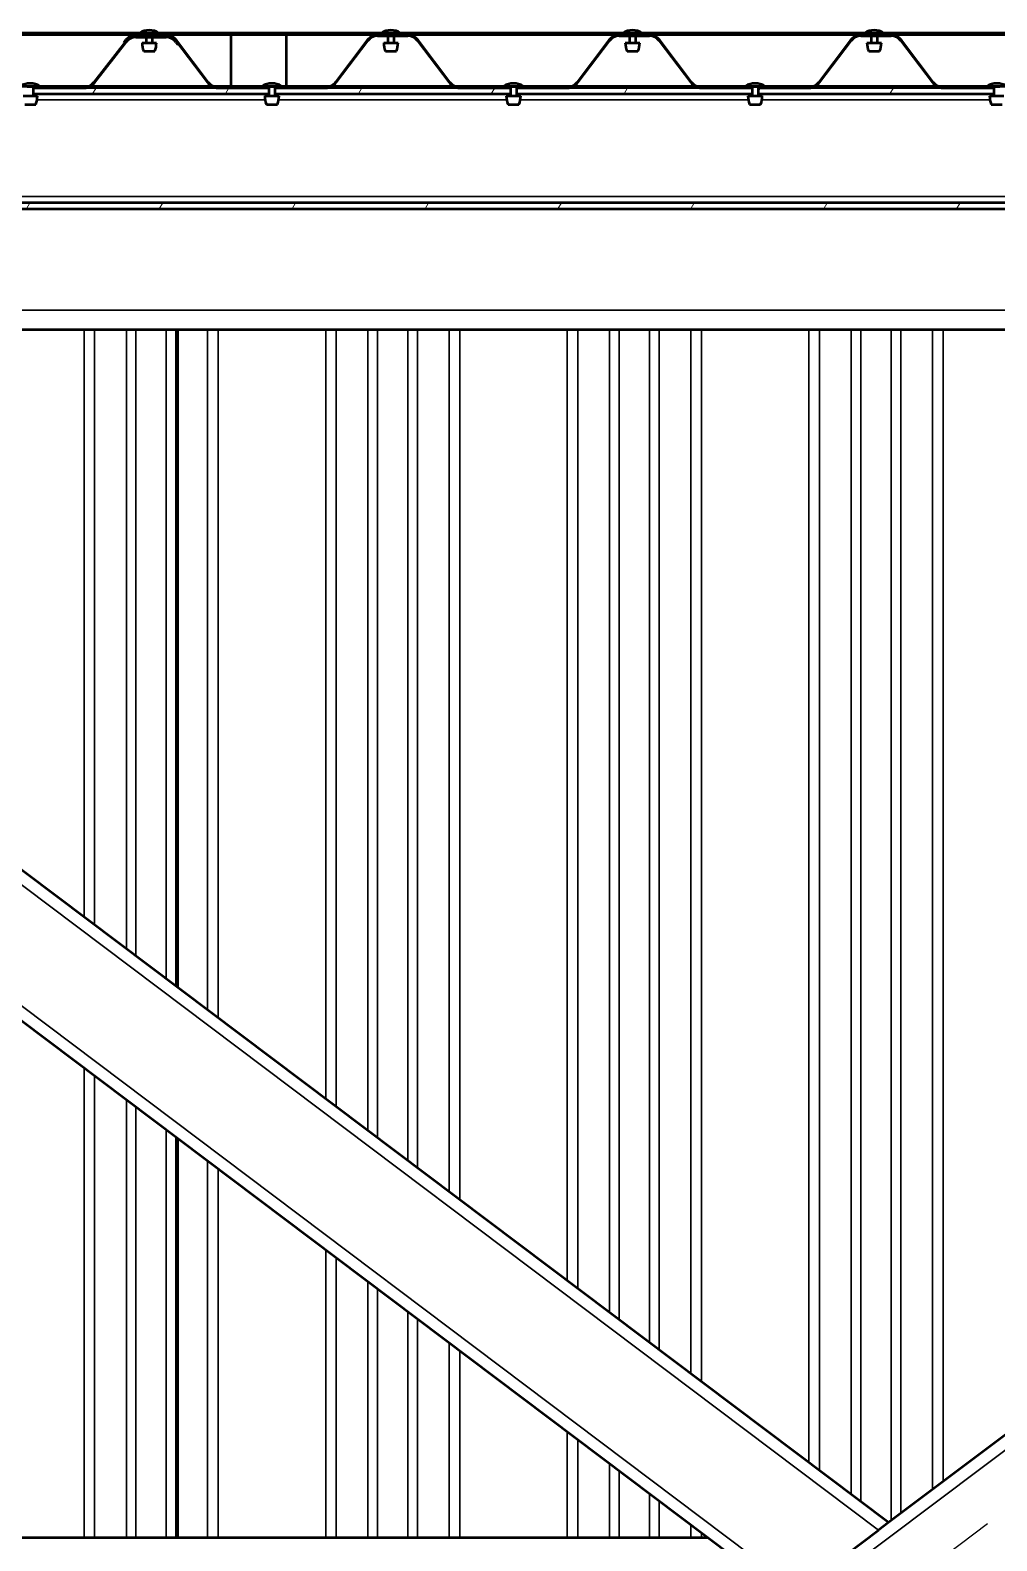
# Model space of a CAD drawing. Header units: millimetres. Extents: x 0 to 25230, y 0 to 17820.
# Drawn here: x 5358 to 6158, y 15410 to 16661 of the extents above; entities that cross this region are included whole.
import ezdxf

# ---------------------------------------------------------------- set-up
doc = ezdxf.new("R2010")
doc.units = ezdxf.units.MM
doc.header["$LTSCALE"] = 30
doc.linetypes.add('CHAIN', pattern=[0.7087, 0.4724, -0.0591, 0.1181, -0.0591])
for name, color, linetype, lineweight in [('Видимые тонкие (ГОСТ)', 7, 'Continuous', 35), ('Видимый контур (ГОСТ)', 7, 'Continuous', 50), ('Осевая линия (ГОСТ)', 7, 'Continuous', 25), ('Штриховка (ГОСТ)', 7, 'Continuous', 18)]:
    doc.layers.add(name, color=color, linetype=linetype, lineweight=lineweight)
pattern_1 = [(150.00025, (0, 0), (-47.62465, -82.4891), [])]
pattern_2 = [(60, (0, 0), (-82.4889, 47.62503), [])]

msp = doc.modelspace()

# ---------------------------------------------------------------- hatches: boundary and pattern name
at = {"layer": 'Штриховка (ГОСТ)'}
h = msp.add_hatch(dxfattribs=at)
h.set_pattern_fill('ANSI31', color=256, scale=762, angle=-14.9999778, style=0)
h.set_pattern_definition([(30, (0, 0), (-47.62503, 82.4889), [])])
edge = h.paths.add_edge_path()
edge.add_line((5359.9679, 16612.9985), (5402.2038, 16612.9985))
edge.add_ellipse((5402.2038, 16623.9985), major_axis=(11, 0), ratio=1, start_angle=270, end_angle=322.200989)
edge.add_line((5410.8956, 16617.2567), (5437.1675, 16651.1274))
edge.add_ellipse((5445.0692, 16644.9985), major_axis=(6.1289, 7.9017), ratio=1, start_angle=37.799011, end_angle=90, ccw=False)
edge.add_line((5445.0692, 16654.9985), (5470.1165, 16654.9985))
edge.add_ellipse((5470.1165, 16644.9985), major_axis=(10, 0), ratio=1, start_angle=36.3795424, end_angle=90, ccw=False)
edge.add_line((5478.1676, 16650.9298), (5479.6186, 16648.9602))
edge.add_line((5479.6186, 16648.9602), (5480.1289, 16649.3361))
edge.add_line((5480.1289, 16649.3361), (5480.1822, 16649.3754))
edge.add_line((5480.1822, 16649.3754), (5478.7312, 16651.345))
edge.add_ellipse((5470.1165, 16644.9985), major_axis=(-6.3465, 8.6146), ratio=1, start_angle=270, end_angle=279.9922097)
edge.add_ellipse((5470.1165, 16644.9985), major_axis=(-7.745, 7.3827), ratio=1, start_angle=270, end_angle=313.6282479)
edge.add_line((5470.1165, 16655.6985), (5445.0692, 16655.6985))
edge.add_ellipse((5445.0692, 16644.9985), major_axis=(-10.7, 0), ratio=1, start_angle=270, end_angle=313.5709783)
edge.add_ellipse((5445.0692, 16644.9985), major_axis=(-7.7524, -7.375), ratio=1, start_angle=270, end_angle=278.6300107)
edge.add_line((5436.6144, 16651.5564), (5435.4624, 16650.0711))
edge.add_line((5435.4624, 16650.0711), (5410.3425, 16617.6857))
edge.add_ellipse((5402.2038, 16623.9985), major_axis=(-6.3128, -8.1387), ratio=1, start_angle=37.799011, end_angle=90, ccw=False)
edge.add_line((5402.2038, 16613.6985), (5359.9742, 16613.6985))
edge.add_ellipse((5360.7679, 16613.5985), major_axis=(0, 0.8), ratio=1, start_angle=82.8192442, end_angle=90)
edge.add_line((5359.9679, 16613.5985), (5359.9679, 16612.9985))
h = msp.add_hatch(dxfattribs=at)
h.set_pattern_fill('ANSI31', color=256, scale=762, angle=105.0002455, style=0)
h.set_pattern_definition(pattern_1)
edge = h.paths.add_edge_path()
edge.add_line((5555.1616, 16613.6985), (5513.0679, 16613.6985))
edge.add_ellipse((5513.0679, 16623.9985), major_axis=(-10.3, 0), ratio=1, start_angle=37.082497, end_angle=90, ccw=False)
edge.add_line((5504.8509, 16617.7879), (5478.6527, 16652.4502))
edge.add_ellipse((5470.1165, 16645.9985), major_axis=(-6.4517, 8.5361), ratio=1, start_angle=270, end_angle=322.917503)
edge.add_line((5470.1165, 16656.6985), (5445.0702, 16656.6985))
edge.add_ellipse((5445.0702, 16645.9985), major_axis=(-10.7, 0), ratio=1, start_angle=270, end_angle=322.917503)
edge.add_line((5436.5341, 16652.4502), (5435, 16650.4206))
edge.add_line((5435, 16650.4206), (5435.4624, 16650.0711))
edge.add_line((5435.4624, 16650.0711), (5435.5585, 16649.9985))
edge.add_line((5435.5585, 16649.9985), (5437.0925, 16652.0281))
edge.add_ellipse((5445.0702, 16645.9985), major_axis=(-7.9777, 6.0296), ratio=1, start_angle=354.6098967, end_angle=360, ccw=False)
edge.add_ellipse((5445.0702, 16645.9985), major_axis=(6.7524, 7.376), ratio=1, start_angle=42.4726003, end_angle=90, ccw=False)
edge.add_line((5445.0702, 16655.9985), (5470.1165, 16655.9985))
edge.add_ellipse((5470.1165, 16645.9985), major_axis=(10, 0), ratio=1, start_angle=42.4153346, end_angle=90, ccw=False)
edge.add_ellipse((5470.1165, 16645.9985), major_axis=(6.745, -7.3827), ratio=1, start_angle=84.6671624, end_angle=90, ccw=False)
edge.add_line((5478.0942, 16652.0281), (5480.1289, 16649.3361))
edge.add_line((5480.1289, 16649.3361), (5504.2924, 16617.3659))
edge.add_ellipse((5513.0679, 16623.9985), major_axis=(6.6326, -8.7754), ratio=1, start_angle=270, end_angle=322.917503)
edge.add_line((5513.0679, 16612.9985), (5555.1679, 16612.9985))
edge.add_line((5555.1679, 16612.9985), (5555.1679, 16613.5985))
edge.add_ellipse((5554.3679, 16613.5985), major_axis=(0.1, -0.7937), ratio=1, start_angle=82.8192442, end_angle=90)
h = msp.add_hatch(dxfattribs=at)
h.set_pattern_fill('ANSI31', color=256, scale=762, angle=105.0002455, style=0)
h.set_pattern_definition(pattern_1)
edge = h.paths.add_edge_path()
edge.add_line((5755.1616, 16613.6985), (5713.0679, 16613.6985))
edge.add_ellipse((5713.0679, 16623.9985), major_axis=(-10.3, 0), ratio=1, start_angle=37.082497, end_angle=90, ccw=False)
edge.add_line((5704.8509, 16617.7879), (5678.6527, 16652.4502))
edge.add_ellipse((5670.1165, 16645.9985), major_axis=(-6.4517, 8.5361), ratio=1, start_angle=270, end_angle=322.917503)
edge.add_line((5670.1165, 16656.6985), (5645.0702, 16656.6985))
edge.add_ellipse((5645.0702, 16645.9985), major_axis=(-10.7, 0), ratio=1, start_angle=270, end_angle=322.917503)
edge.add_line((5636.5341, 16652.4502), (5610.3359, 16617.7879))
edge.add_ellipse((5602.1189, 16623.9985), major_axis=(-6.2105, -8.217), ratio=1, start_angle=37.082497, end_angle=90, ccw=False)
edge.add_line((5602.1189, 16613.6985), (5559.9742, 16613.6985))
edge.add_ellipse((5560.7679, 16613.5985), major_axis=(0, 0.8), ratio=1, start_angle=82.8192442, end_angle=90)
edge.add_line((5559.9679, 16613.5985), (5559.9679, 16612.9985))
edge.add_line((5559.9679, 16612.9985), (5602.1189, 16612.9985))
edge.add_ellipse((5602.1189, 16623.9985), major_axis=(11, 0), ratio=1, start_angle=270, end_angle=322.917503)
edge.add_line((5610.8943, 16617.3659), (5637.0925, 16652.0281))
edge.add_ellipse((5645.0702, 16645.9985), major_axis=(-7.9777, 6.0296), ratio=1, start_angle=307.082497, end_angle=360, ccw=False)
edge.add_line((5645.0702, 16655.9985), (5670.1165, 16655.9985))
edge.add_ellipse((5670.1165, 16645.9985), major_axis=(10, 0), ratio=1, start_angle=37.082497, end_angle=90, ccw=False)
edge.add_line((5678.0942, 16652.0281), (5704.2924, 16617.3659))
edge.add_ellipse((5713.0679, 16623.9985), major_axis=(6.6326, -8.7754), ratio=1, start_angle=270, end_angle=322.917503)
edge.add_line((5713.0679, 16612.9985), (5755.1679, 16612.9985))
edge.add_line((5755.1679, 16612.9985), (5755.1679, 16613.5985))
edge.add_ellipse((5754.3679, 16613.5985), major_axis=(0.1, -0.7937), ratio=1, start_angle=82.8192442, end_angle=90)
h = msp.add_hatch(dxfattribs=at)
h.set_pattern_fill('ANSI31', color=256, scale=762, angle=105.0002455, style=0)
h.set_pattern_definition(pattern_1)
edge = h.paths.add_edge_path()
edge.add_line((5955.1616, 16613.6985), (5913.0679, 16613.6985))
edge.add_ellipse((5913.0679, 16623.9985), major_axis=(-10.3, 0), ratio=1, start_angle=37.082497, end_angle=90, ccw=False)
edge.add_line((5904.8509, 16617.7879), (5878.6527, 16652.4502))
edge.add_ellipse((5870.1165, 16645.9985), major_axis=(-6.4517, 8.5361), ratio=1, start_angle=270, end_angle=322.917503)
edge.add_line((5870.1165, 16656.6985), (5845.0702, 16656.6985))
edge.add_ellipse((5845.0702, 16645.9985), major_axis=(-10.7, 0), ratio=1, start_angle=270, end_angle=322.917503)
edge.add_line((5836.5341, 16652.4502), (5810.3359, 16617.7879))
edge.add_ellipse((5802.1189, 16623.9985), major_axis=(-6.2105, -8.217), ratio=1, start_angle=37.082497, end_angle=90, ccw=False)
edge.add_line((5802.1189, 16613.6985), (5759.9742, 16613.6985))
edge.add_ellipse((5760.7679, 16613.5985), major_axis=(0, 0.8), ratio=1, start_angle=82.8192442, end_angle=90)
edge.add_line((5759.9679, 16613.5985), (5759.9679, 16612.9985))
edge.add_line((5759.9679, 16612.9985), (5802.1189, 16612.9985))
edge.add_ellipse((5802.1189, 16623.9985), major_axis=(11, 0), ratio=1, start_angle=270, end_angle=322.917503)
edge.add_line((5810.8943, 16617.3659), (5837.0925, 16652.0281))
edge.add_ellipse((5845.0702, 16645.9985), major_axis=(6.0296, 7.9777), ratio=1, start_angle=37.082497, end_angle=90, ccw=False)
edge.add_line((5845.0702, 16655.9985), (5870.1165, 16655.9985))
edge.add_ellipse((5870.1165, 16645.9985), major_axis=(10, 0), ratio=1, start_angle=37.082497, end_angle=90, ccw=False)
edge.add_line((5878.0942, 16652.0281), (5904.2924, 16617.3659))
edge.add_ellipse((5913.0679, 16623.9985), major_axis=(6.6326, -8.7754), ratio=1, start_angle=270, end_angle=322.917503)
edge.add_line((5913.0679, 16612.9985), (5955.1679, 16612.9985))
edge.add_line((5955.1679, 16612.9985), (5955.1679, 16613.5985))
edge.add_ellipse((5954.3679, 16613.5985), major_axis=(0.1, -0.7937), ratio=1, start_angle=82.8192442, end_angle=90)
h = msp.add_hatch(dxfattribs=at)
h.set_pattern_fill('ANSI31', color=256, scale=762, angle=105.0002455, style=0)
h.set_pattern_definition(pattern_1)
edge = h.paths.add_edge_path()
edge.add_line((6155.1616, 16613.6985), (6113.0679, 16613.6985))
edge.add_ellipse((6113.0679, 16623.9985), major_axis=(-10.3, 0), ratio=1, start_angle=37.0824939, end_angle=90, ccw=False)
edge.add_line((6104.8509, 16617.7879), (6078.6527, 16652.4502))
edge.add_ellipse((6070.1165, 16645.9985), major_axis=(-6.4517, 8.5361), ratio=1, start_angle=270, end_angle=322.9175061)
edge.add_line((6070.1165, 16656.6985), (6045.0702, 16656.6985))
edge.add_ellipse((6045.0702, 16645.9985), major_axis=(-10.7, 0), ratio=1, start_angle=270, end_angle=322.9175029)
edge.add_line((6036.5341, 16652.4502), (6010.3359, 16617.7879))
edge.add_ellipse((6002.1189, 16623.9985), major_axis=(-6.2105, -8.217), ratio=1, start_angle=37.0824971, end_angle=90, ccw=False)
edge.add_line((6002.1189, 16613.6985), (5959.9742, 16613.6985))
edge.add_ellipse((5960.7679, 16613.5985), major_axis=(0, 0.8), ratio=1, start_angle=82.8192442, end_angle=90)
edge.add_line((5959.9679, 16613.5985), (5959.9679, 16612.9985))
edge.add_line((5959.9679, 16612.9985), (6002.1189, 16612.9985))
edge.add_ellipse((6002.1189, 16623.9985), major_axis=(11, 0), ratio=1, start_angle=270, end_angle=322.9175029)
edge.add_line((6010.8943, 16617.3659), (6037.0925, 16652.0281))
edge.add_ellipse((6045.0702, 16645.9985), major_axis=(6.0296, 7.9777), ratio=1, start_angle=37.0824971, end_angle=90, ccw=False)
edge.add_line((6045.0702, 16655.9985), (6070.1165, 16655.9985))
edge.add_ellipse((6070.1165, 16645.9985), major_axis=(10, 0), ratio=1, start_angle=37.0824939, end_angle=90, ccw=False)
edge.add_line((6078.0942, 16652.0281), (6104.2924, 16617.3659))
edge.add_ellipse((6113.0679, 16623.9985), major_axis=(6.6326, -8.7755), ratio=1, start_angle=270, end_angle=322.9175061)
edge.add_line((6113.0679, 16612.9985), (6155.1679, 16612.9985))
edge.add_line((6155.1679, 16612.9985), (6155.1679, 16613.5985))
edge.add_ellipse((6154.3679, 16613.5985), major_axis=(0.1, -0.7937), ratio=1, start_angle=82.8192442, end_angle=90)
h = msp.add_hatch(dxfattribs=at)
h.set_pattern_fill('ANSI31', color=256, scale=762, angle=14.9999778, style=0)
h.set_pattern_definition(pattern_2)
h.paths.add_polyline_path([(5555.1679, 16612.9985), (5513.0679, 16612.9985), (5402.2038, 16612.9985), (5359.9679, 16612.9985), (5359.9679, 16607.9985), (5555.1679, 16607.9985)])
h = msp.add_hatch(dxfattribs=at)
h.set_pattern_fill('ANSI31', color=256, scale=762, angle=14.9999778, style=0)
h.set_pattern_definition(pattern_2)
h.paths.add_polyline_path([(5755.1679, 16612.9985), (5713.0679, 16612.9985), (5602.1189, 16612.9985), (5559.9679, 16612.9985), (5559.9679, 16607.9985), (5755.1679, 16607.9985)])
h = msp.add_hatch(dxfattribs=at)
h.set_pattern_fill('ANSI31', color=256, scale=762, angle=14.9999778, style=0)
h.set_pattern_definition(pattern_2)
h.paths.add_polyline_path([(5955.1679, 16612.9985), (5913.0679, 16612.9985), (5802.1189, 16612.9985), (5759.9679, 16612.9985), (5759.9679, 16607.9985), (5955.1679, 16607.9985)])
h = msp.add_hatch(dxfattribs=at)
h.set_pattern_fill('ANSI31', color=256, scale=762, angle=14.9999778, style=0)
h.set_pattern_definition(pattern_2)
h.paths.add_polyline_path([(6155.1679, 16612.9985), (6113.0679, 16612.9985), (6002.1189, 16612.9985), (5959.9679, 16612.9985), (5959.9679, 16607.9985), (6155.1679, 16607.9985)])
h = msp.add_hatch(dxfattribs=at)
h.set_pattern_fill('ANSI31', color=256, scale=762, angle=14.9999778, style=0)
h.set_pattern_definition(pattern_2)
h.paths.add_polyline_path([(7283.0679, 16512.9985), (7283.0679, 16517.9985), (4853.0679, 16517.9985), (4853.0679, 16512.9985)])

# ---------------------------------------------------------------- linework, layer by layer
at = {"layer": 'Видимые тонкие (ГОСТ)'}
for p, q in [((5445.0702, 16656.6985), (5270.1165, 16656.6985)), ((5458.4679, 16657.5985), (5453.6679, 16657.5985)), ((5569.5867, 16656.6985), (5470.1165, 16656.6985)), ((5645.0702, 16656.6985), (5523.7804, 16656.6985)), ((5658.4679, 16657.5985), (5653.6679, 16657.5985)), ((5845.0702, 16656.6985), (5670.1165, 16656.6985)), ((5858.4679, 16657.5985), (5853.6679, 16657.5985)), ((6045.0702, 16656.6985), (5870.1165, 16656.6985)), ((6058.4679, 16657.5985), (6053.6679, 16657.5985)), ((6245.0703, 16656.6985), (6070.1165, 16656.6985)), ((5359.9679, 16613.5985), (5355.1679, 16613.5985)), ((5406.631, 16614.6985), (5365.3152, 16614.6985)), ((5507.1934, 16614.6985), (5408.0783, 16614.6985)), ((5549.8206, 16614.6985), (5508.6407, 16614.6985)), ((5549.8206, 16614.6985), (5523.7804, 16614.6985)), ((5559.9679, 16613.5985), (5555.1679, 16613.5985)), ((5606.546, 16614.6985), (5565.3152, 16614.6985)), ((5569.5867, 16614.6985), (5565.3152, 16614.6985)), ((5707.1934, 16614.6985), (5607.9934, 16614.6985)), ((5749.8206, 16614.6985), (5708.6407, 16614.6985)), ((5759.9679, 16613.5985), (5755.1679, 16613.5985)), ((5806.546, 16614.6985), (5765.3152, 16614.6985)), ((5907.1934, 16614.6985), (5807.9934, 16614.6985)), ((5949.8206, 16614.6985), (5908.6407, 16614.6985)), ((5959.9679, 16613.5985), (5955.1679, 16613.5985)), ((6006.546, 16614.6985), (5965.3152, 16614.6985)), ((6107.1934, 16614.6985), (6007.9934, 16614.6985)), ((6149.8206, 16614.6985), (6108.6407, 16614.6985)), ((6159.9679, 16613.5985), (6155.1679, 16613.5985)), ((5551.9046, 16602.9985), (5363.2311, 16602.9985)), ((5751.9046, 16602.9985), (5563.2311, 16602.9985)), ((5951.9046, 16602.9985), (5763.2311, 16602.9985)), ((6151.9046, 16602.9985), (5963.2311, 16602.9985)), ((7283.0679, 16522.9985), (4853.0679, 16522.9985)), ((4699.0679, 16428.9985), (7437.0679, 16428.9985)), ((5402.2037, 15926.7673), (5402.2037, 16412.9985)), ((5410.8956, 15920.2251), (5410.8956, 16412.9985)), ((5437.1676, 15900.4504), (5437.1676, 16412.9985)), ((5445.0692, 15894.503), (5445.0692, 16412.9985)), ((5470.1165, 15875.6501), (5470.1165, 16412.9985)), ((5478.1676, 15869.5902), (5478.1676, 16412.9985)), ((5504.2924, 15849.9263), (5504.2924, 16412.9985)), ((5513.0679, 15843.3212), (5513.0679, 16412.9985)), ((5602.1189, 15776.2935), (5602.1189, 16412.9985)), ((5610.8943, 15769.6884), (5610.8943, 16412.9985)), ((5637.0925, 15749.9693), (5637.0925, 16412.9985)), ((5645.0702, 15743.9646), (5645.0702, 16412.9985)), ((5670.1165, 15725.1125), (5670.1165, 16412.9985)), ((5678.0942, 15719.1078), (5678.0942, 16412.9985)), ((5704.2924, 15699.3887), (5704.2924, 16412.9985)), ((5713.0679, 15692.7835), (5713.0679, 16412.9985)), ((5802.1189, 15625.7559), (5802.1189, 16412.9985)), ((5810.8943, 15619.1507), (5810.8943, 16412.9985)), ((5837.0925, 15599.4316), (5837.0925, 16412.9985)), ((5845.0702, 15593.4269), (5845.0702, 16412.9985)), ((5870.1165, 15574.5749), (5870.1165, 16412.9985)), ((5878.0942, 15568.5701), (5878.0942, 16412.9985)), ((5904.2924, 15548.8511), (5904.2924, 16412.9985)), ((5913.0679, 15542.2459), (5913.0679, 16412.9985)), ((6002.1189, 15475.2183), (6002.1189, 16412.9985)), ((6010.8943, 15468.6131), (6010.8943, 16412.9985)), ((6037.0925, 15448.894), (6037.0925, 16412.9985)), ((6045.0702, 15442.8893), (6045.0702, 16412.9985)), ((6070.1165, 15427.1212), (6070.1165, 16412.9985)), ((6078.0942, 15433.1259), (6078.0942, 16412.9985)), ((6104.2924, 15452.845), (6104.2924, 16412.9985)), ((6113.0679, 15459.4502), (6113.0679, 16412.9985)), ((7232.7828, 16289.7302), (4846.2241, 14493.3957)), ((6059.7536, 15419.3211), (4903.353, 16289.7302)), ((5993.2392, 15369.2566), (4846.2241, 16232.6013)), ((5402.2037, 15412.9985), (5402.2037, 15801.6058)), ((5410.8956, 15412.9985), (5410.8956, 15795.0636)), ((5437.1676, 15412.9985), (5437.1676, 15775.289)), ((5445.0692, 15412.9985), (5445.0692, 15769.3415)), ((5470.1165, 15412.9985), (5470.1165, 15750.4886)), ((5478.1676, 15412.9985), (5478.1676, 15744.4287)), ((5504.2924, 15412.9985), (5504.2924, 15724.7649)), ((5513.0679, 15412.9985), (5513.0679, 15718.1597)), ((5602.1189, 15412.9985), (5602.1189, 15651.1321)), ((5610.8943, 15412.9985), (5610.8943, 15644.5269)), ((5637.0925, 15412.9985), (5637.0925, 15624.8078)), ((5645.0702, 15412.9985), (5645.0702, 15618.8031)), ((5670.1165, 15412.9985), (5670.1165, 15599.951)), ((5678.0942, 15412.9985), (5678.0942, 15593.9463)), ((5704.2924, 15412.9985), (5704.2924, 15574.2272)), ((5713.0679, 15412.9985), (5713.0679, 15567.622)), ((5802.1189, 15412.9985), (5802.1189, 15500.5944)), ((5810.8943, 15412.9985), (5810.8943, 15493.9893)), ((5837.0925, 15412.9985), (5837.0925, 15474.2702)), ((5845.0702, 15412.9985), (5845.0702, 15468.2655)), ((5870.1165, 15412.9985), (5870.1165, 15449.4134)), ((5878.0942, 15412.9985), (5878.0942, 15443.4087)), ((5904.2924, 15412.9985), (5904.2924, 15423.6896)), ((5913.0679, 15412.9985), (5913.0679, 15417.0844))]:
    msp.add_line(p, q, dxfattribs=at)
at = {"layer": 'Видимый контур (ГОСТ)'}
for p, q in [((5569.5867, 16658.3985), (3569.5867, 16658.3985)), ((5569.5867, 16657.6985), (3569.5867, 16657.6985)), ((5470.1165, 16655.6985), (5445.0692, 16655.6985)), ((5445.0692, 16654.9985), (5470.1165, 16654.9985)), ((5470.1165, 16656.6985), (5445.0702, 16656.6985)), ((5445.0702, 16655.9985), (5470.1165, 16655.9985)), ((5453.6679, 16657.5985), (5453.6679, 16656.6985)), ((5453.6679, 16655.9985), (5453.6679, 16655.6985)), ((5453.6679, 16654.9985), (5453.6679, 16650.3985)), ((5458.4679, 16657.5985), (5458.4679, 16656.6985)), ((5458.4679, 16655.9985), (5458.4679, 16655.6985)), ((5458.4679, 16654.9985), (5458.4679, 16650.3985)), ((7523.7804, 16658.3985), (5523.7804, 16658.3985)), ((5523.7804, 16657.6985), (5523.7804, 16658.3985)), ((7523.7804, 16657.6985), (5523.7804, 16657.6985)), ((5523.7804, 16656.6985), (5523.7804, 16657.6985)), ((5523.7804, 16614.6985), (5523.7804, 16656.6985)), ((5569.5867, 16657.6985), (5569.5867, 16658.3985)), ((5569.5867, 16656.6985), (5569.5867, 16657.6985)), ((5569.5867, 16614.6985), (5569.5867, 16656.6985)), ((5670.1165, 16656.6985), (5645.0702, 16656.6985)), ((5645.0702, 16655.9985), (5670.1165, 16655.9985)), ((5653.6679, 16657.5985), (5653.6679, 16656.6985)), ((5653.6679, 16655.9985), (5653.6679, 16650.3985)), ((5658.4679, 16657.5985), (5658.4679, 16656.6985)), ((5658.4679, 16655.9985), (5658.4679, 16650.3985)), ((5870.1165, 16656.6985), (5845.0702, 16656.6985)), ((5845.0702, 16655.9985), (5870.1165, 16655.9985)), ((5853.6679, 16657.5985), (5853.6679, 16656.6985)), ((5853.6679, 16655.9985), (5853.6679, 16650.3985)), ((5858.4679, 16657.5985), (5858.4679, 16656.6985)), ((5858.4679, 16655.9985), (5858.4679, 16650.3985)), ((6070.1165, 16656.6985), (6045.0702, 16656.6985)), ((6045.0702, 16655.9985), (6070.1165, 16655.9985)), ((6053.6679, 16657.5985), (6053.6679, 16656.6985)), ((6053.6679, 16655.9985), (6053.6679, 16650.3985)), ((6058.4679, 16657.5985), (6058.4679, 16656.6985)), ((6058.4679, 16655.9985), (6058.4679, 16650.3985)), ((5436.6144, 16651.5564), (5410.3425, 16617.6857)), ((5410.8956, 16617.2567), (5437.1675, 16651.1274)), ((5436.5341, 16652.4502), (5435, 16650.4206)), ((5435, 16650.4206), (5435.5585, 16649.9985)), ((5435.5585, 16649.9985), (5437.0925, 16652.0281)), ((5450.1243, 16650.3985), (5462.0115, 16650.3985)), ((5451.5276, 16643.3785), (5460.6081, 16643.3785)), ((5478.0942, 16652.0281), (5504.2924, 16617.3659)), ((5478.1676, 16650.9298), (5479.6186, 16648.9602)), ((5504.8509, 16617.7879), (5478.6527, 16652.4502)), ((5480.1822, 16649.3754), (5478.7312, 16651.345)), ((5479.6186, 16648.9602), (5480.1822, 16649.3754)), ((5636.5341, 16652.4502), (5610.3359, 16617.7879)), ((5610.8943, 16617.3659), (5637.0925, 16652.0281)), ((5650.1243, 16650.3985), (5662.0115, 16650.3985)), ((5651.5276, 16643.3785), (5660.6081, 16643.3785)), ((5678.0942, 16652.0281), (5704.2924, 16617.3659)), ((5704.8509, 16617.7879), (5678.6527, 16652.4502)), ((5836.5341, 16652.4502), (5810.3359, 16617.7879)), ((5810.8943, 16617.3659), (5837.0925, 16652.0281)), ((5850.1243, 16650.3985), (5862.0115, 16650.3985)), ((5851.5276, 16643.3785), (5860.6081, 16643.3785)), ((5878.0942, 16652.0281), (5904.2924, 16617.3659)), ((5904.8509, 16617.7879), (5878.6527, 16652.4502)), ((6036.5341, 16652.4502), (6010.3359, 16617.7879)), ((6010.8943, 16617.3659), (6037.0925, 16652.0281)), ((6050.1243, 16650.3985), (6062.0115, 16650.3985)), ((6051.5276, 16643.3785), (6060.6081, 16643.3785)), ((6078.0942, 16652.0281), (6104.2924, 16617.3659)), ((6104.8509, 16617.7879), (6078.6527, 16652.4502)), ((5349.3129, 16614.3985), (5365.8229, 16614.3985)), ((5351.6243, 16606.3985), (5363.5115, 16606.3985)), ((5359.9679, 16613.5985), (5359.9679, 16606.3985)), ((5359.9679, 16612.9985), (5402.2038, 16612.9985)), ((5555.1679, 16612.9985), (5359.9679, 16612.9985)), ((5359.9679, 16607.9985), (5555.1679, 16607.9985)), ((5402.2038, 16613.6985), (5359.9742, 16613.6985)), ((5509.2065, 16613.6985), (5406.0652, 16613.6985)), ((5555.1616, 16613.6985), (5513.0679, 16613.6985)), ((5513.0679, 16612.9985), (5555.1679, 16612.9985)), ((5523.7804, 16613.6985), (5523.7804, 16614.6985)), ((5549.3129, 16614.3985), (5565.8229, 16614.3985)), ((5551.6243, 16606.3985), (5563.5115, 16606.3985)), ((5555.1679, 16613.5985), (5555.1679, 16606.3985)), ((5559.9679, 16613.5985), (5559.9679, 16606.3985)), ((5559.9679, 16612.9985), (5602.1189, 16612.9985)), ((5755.1679, 16612.9985), (5559.9679, 16612.9985)), ((5559.9679, 16607.9985), (5755.1679, 16607.9985)), ((5602.1189, 16613.6985), (5559.9742, 16613.6985)), ((5569.5867, 16613.6985), (5569.5867, 16614.6985)), ((5709.2065, 16613.6985), (5605.9802, 16613.6985)), ((5755.1616, 16613.6985), (5713.0679, 16613.6985)), ((5713.0679, 16612.9985), (5755.1679, 16612.9985)), ((5749.3129, 16614.3985), (5765.8229, 16614.3985)), ((5751.6243, 16606.3985), (5763.5115, 16606.3985)), ((5755.1679, 16613.5985), (5755.1679, 16606.3985)), ((5759.9679, 16613.5985), (5759.9679, 16606.3985)), ((5759.9679, 16612.9985), (5802.1189, 16612.9985)), ((5955.1679, 16612.9985), (5759.9679, 16612.9985)), ((5759.9679, 16607.9985), (5955.1679, 16607.9985)), ((5802.1189, 16613.6985), (5759.9742, 16613.6985)), ((5909.2065, 16613.6985), (5805.9802, 16613.6985)), ((5955.1616, 16613.6985), (5913.0679, 16613.6985)), ((5913.0679, 16612.9985), (5955.1679, 16612.9985)), ((5949.3129, 16614.3985), (5965.8229, 16614.3985)), ((5951.6243, 16606.3985), (5963.5115, 16606.3985)), ((5955.1679, 16613.5985), (5955.1679, 16606.3985)), ((5959.9679, 16613.5985), (5959.9679, 16606.3985)), ((5959.9679, 16612.9985), (6002.1189, 16612.9985)), ((6155.1679, 16612.9985), (5959.9679, 16612.9985)), ((5959.9679, 16607.9985), (6155.1679, 16607.9985)), ((6002.1189, 16613.6985), (5959.9742, 16613.6985)), ((6109.2065, 16613.6985), (6005.9802, 16613.6985)), ((6155.1616, 16613.6985), (6113.0679, 16613.6985)), ((6113.0679, 16612.9985), (6155.1679, 16612.9985)), ((6149.3129, 16614.3985), (6165.8229, 16614.3985)), ((6151.6243, 16606.3985), (6163.5115, 16606.3985)), ((6155.1679, 16613.5985), (6155.1679, 16606.3985)), ((5353.0276, 16599.3785), (5362.1081, 16599.3785)), ((5553.0276, 16599.3785), (5562.1081, 16599.3785)), ((5753.0276, 16599.3785), (5762.1081, 16599.3785)), ((5953.0276, 16599.3785), (5962.1081, 16599.3785)), ((6153.0276, 16599.3785), (6162.1081, 16599.3785)), ((7283.0679, 16517.9985), (4853.0679, 16517.9985)), ((4853.0679, 16512.9985), (7283.0679, 16512.9985)), ((5026.6213, 16412.9985), (7109.5145, 16412.9985)), ((5479.6186, 15868.498), (5479.6186, 16412.9985)), ((6068.0679, 15425.5792), (4910.4941, 16296.8713)), ((7225.6417, 16296.8713), (6068.0679, 15425.5792)), ((5984.9249, 15362.9985), (4839.083, 16225.4602)), ((5479.6186, 15412.9985), (5479.6186, 15743.3365)), ((5993.2392, 15369.2566), (6059.7536, 15419.3211)), ((6068.0679, 15425.5792), (6059.7536, 15419.3211)), ((5918.4963, 15412.9985), (4673.0679, 15412.9985))]:
    msp.add_line(p, q, dxfattribs=at)
for centre, radius, start, end in [((5445.0702, 16645.9985), 10.7, 90, 142.917503), ((5445.0692, 16644.9985), 10.7, 90, 142.200989), ((5445.0702, 16645.9985), 10, 90, 142.917503), ((5445.0692, 16644.9985), 10, 90, 142.200989), ((5456.0679, 16645.0076), 15.7309, 58.3476918, 121.6523082), ((5452.8679, 16657.5985), 0.8, 0, 7.1807558), ((5459.2679, 16657.5985), 0.8, 172.8192442, 180), ((5470.1165, 16645.9985), 10.7, 37.082497, 90), ((5470.1165, 16645.9985), 10, 37.082497, 90), ((5470.1165, 16644.9985), 10.7, 36.3795424, 90), ((5470.1165, 16644.9985), 10, 36.3795424, 90), ((5645.0702, 16645.9985), 10.7, 90, 142.917503), ((5645.0702, 16645.9985), 10, 90, 142.917503), ((5656.0679, 16645.0076), 15.7309, 58.3476918, 121.6523082), ((5652.8679, 16657.5985), 0.8, 0, 7.1807558), ((5659.2679, 16657.5985), 0.8, 172.8192442, 180), ((5670.1165, 16645.9985), 10.7, 37.082497, 90), ((5670.1165, 16645.9985), 10, 37.082497, 90), ((5845.0702, 16645.9985), 10.7, 90, 142.917503), ((5845.0702, 16645.9985), 10, 90, 142.917503), ((5856.0679, 16645.0076), 15.7309, 58.3476918, 121.6523082), ((5852.8679, 16657.5985), 0.8, 0, 7.1807558), ((5859.2679, 16657.5985), 0.8, 172.8192442, 180), ((5870.1165, 16645.9985), 10.7, 37.082497, 90), ((5870.1165, 16645.9985), 10, 37.082497, 90), ((6045.0702, 16645.9985), 10.7, 90, 142.9175029), ((6045.0702, 16645.9985), 10, 90, 142.9175029), ((6056.0679, 16645.0076), 15.7309, 58.3476918, 121.6523082), ((6052.8679, 16657.5985), 0.8, 0, 7.1807558), ((6059.2679, 16657.5985), 0.8, 172.8192442, 180), ((6070.1165, 16645.9985), 10.7, 37.0824939, 90), ((6070.1165, 16645.9985), 10, 37.0824939, 90), ((5466.6306, 16650.0479), 16.51, 178.7833962, 203.8262664), ((5445.5052, 16650.0479), 16.51, 336.1737336, 1.2166038), ((5666.6306, 16650.0479), 16.51, 178.7833962, 203.8262664), ((5645.5052, 16650.0479), 16.51, 336.1737336, 1.2166038), ((5866.6306, 16650.0479), 16.51, 178.7833962, 203.8262664), ((5845.5052, 16650.0479), 16.51, 336.1737336, 1.2166038), ((6066.6306, 16650.0479), 16.51, 178.7833962, 203.8262664), ((6045.5052, 16650.0479), 16.51, 336.1737336, 1.2166038), ((5357.5679, 16601.0076), 15.7309, 58.3476918, 121.6523082), ((5402.2038, 16623.9985), 10.3, 270, 322.200989), ((5402.2038, 16623.9985), 11, 270, 322.200989), ((5513.0679, 16623.9985), 11, 217.082497, 270), ((5513.0679, 16623.9985), 10.3, 217.082497, 270), ((5557.5679, 16601.0076), 15.7309, 58.3476918, 121.6523082), ((5602.1189, 16623.9985), 10.3, 270, 322.917503), ((5602.1189, 16623.9985), 11, 270, 322.917503), ((5713.0679, 16623.9985), 11, 217.082497, 270), ((5713.0679, 16623.9985), 10.3, 217.082497, 270), ((5757.5679, 16601.0076), 15.7309, 58.3476918, 121.6523082), ((5802.1189, 16623.9985), 10.3, 270, 322.917503), ((5802.1189, 16623.9985), 11, 270, 322.917503), ((5913.0679, 16623.9985), 11, 217.082497, 270), ((5913.0679, 16623.9985), 10.3, 217.082497, 270), ((5957.5679, 16601.0076), 15.7309, 58.3476918, 121.6523082), ((6002.1189, 16623.9985), 10.3, 270, 322.9175029), ((6002.1189, 16623.9985), 11, 270, 322.9175029), ((6113.0679, 16623.9985), 11, 217.0824939, 270), ((6113.0679, 16623.9985), 10.3, 217.0824939, 270), ((6157.5679, 16601.0076), 15.7309, 58.3476918, 121.6523082), ((5360.7679, 16613.5985), 0.8, 90, 180), ((5347.0052, 16606.0479), 16.51, 336.1737336, 1.2166038), ((5568.1306, 16606.0479), 16.51, 178.7833962, 203.8262664), ((5554.3679, 16613.5985), 0.8, 0, 90), ((5560.7679, 16613.5985), 0.8, 90, 180), ((5547.0052, 16606.0479), 16.51, 336.1737336, 1.2166038), ((5768.1306, 16606.0479), 16.51, 178.7833962, 203.8262664), ((5754.3679, 16613.5985), 0.8, 0, 90), ((5760.7679, 16613.5985), 0.8, 90, 180), ((5747.0052, 16606.0479), 16.51, 336.1737336, 1.2166038), ((5968.1306, 16606.0479), 16.51, 178.7833962, 203.8262664), ((5954.3679, 16613.5985), 0.8, 0, 90), ((5960.7679, 16613.5985), 0.8, 90, 180), ((5947.0052, 16606.0479), 16.51, 336.1737336, 1.2166038), ((6168.1306, 16606.0479), 16.51, 178.7833962, 203.8262664), ((6154.3679, 16613.5985), 0.8, 0, 90)]:
    msp.add_arc(centre, radius, start, end, dxfattribs=at)
at = {"layer": 'Осевая линия (ГОСТ)', "linetype": 'CHAIN', "ltscale": 11.993792}
for p, q in [((1408.0679, 16512.9985), (10888.0679, 16512.9985)), ((7321.2698, 16306.2688), (4814.8659, 14419.7282))]:
    msp.add_line(p, q, dxfattribs=at)

doc.saveas('drawing.dxf')
